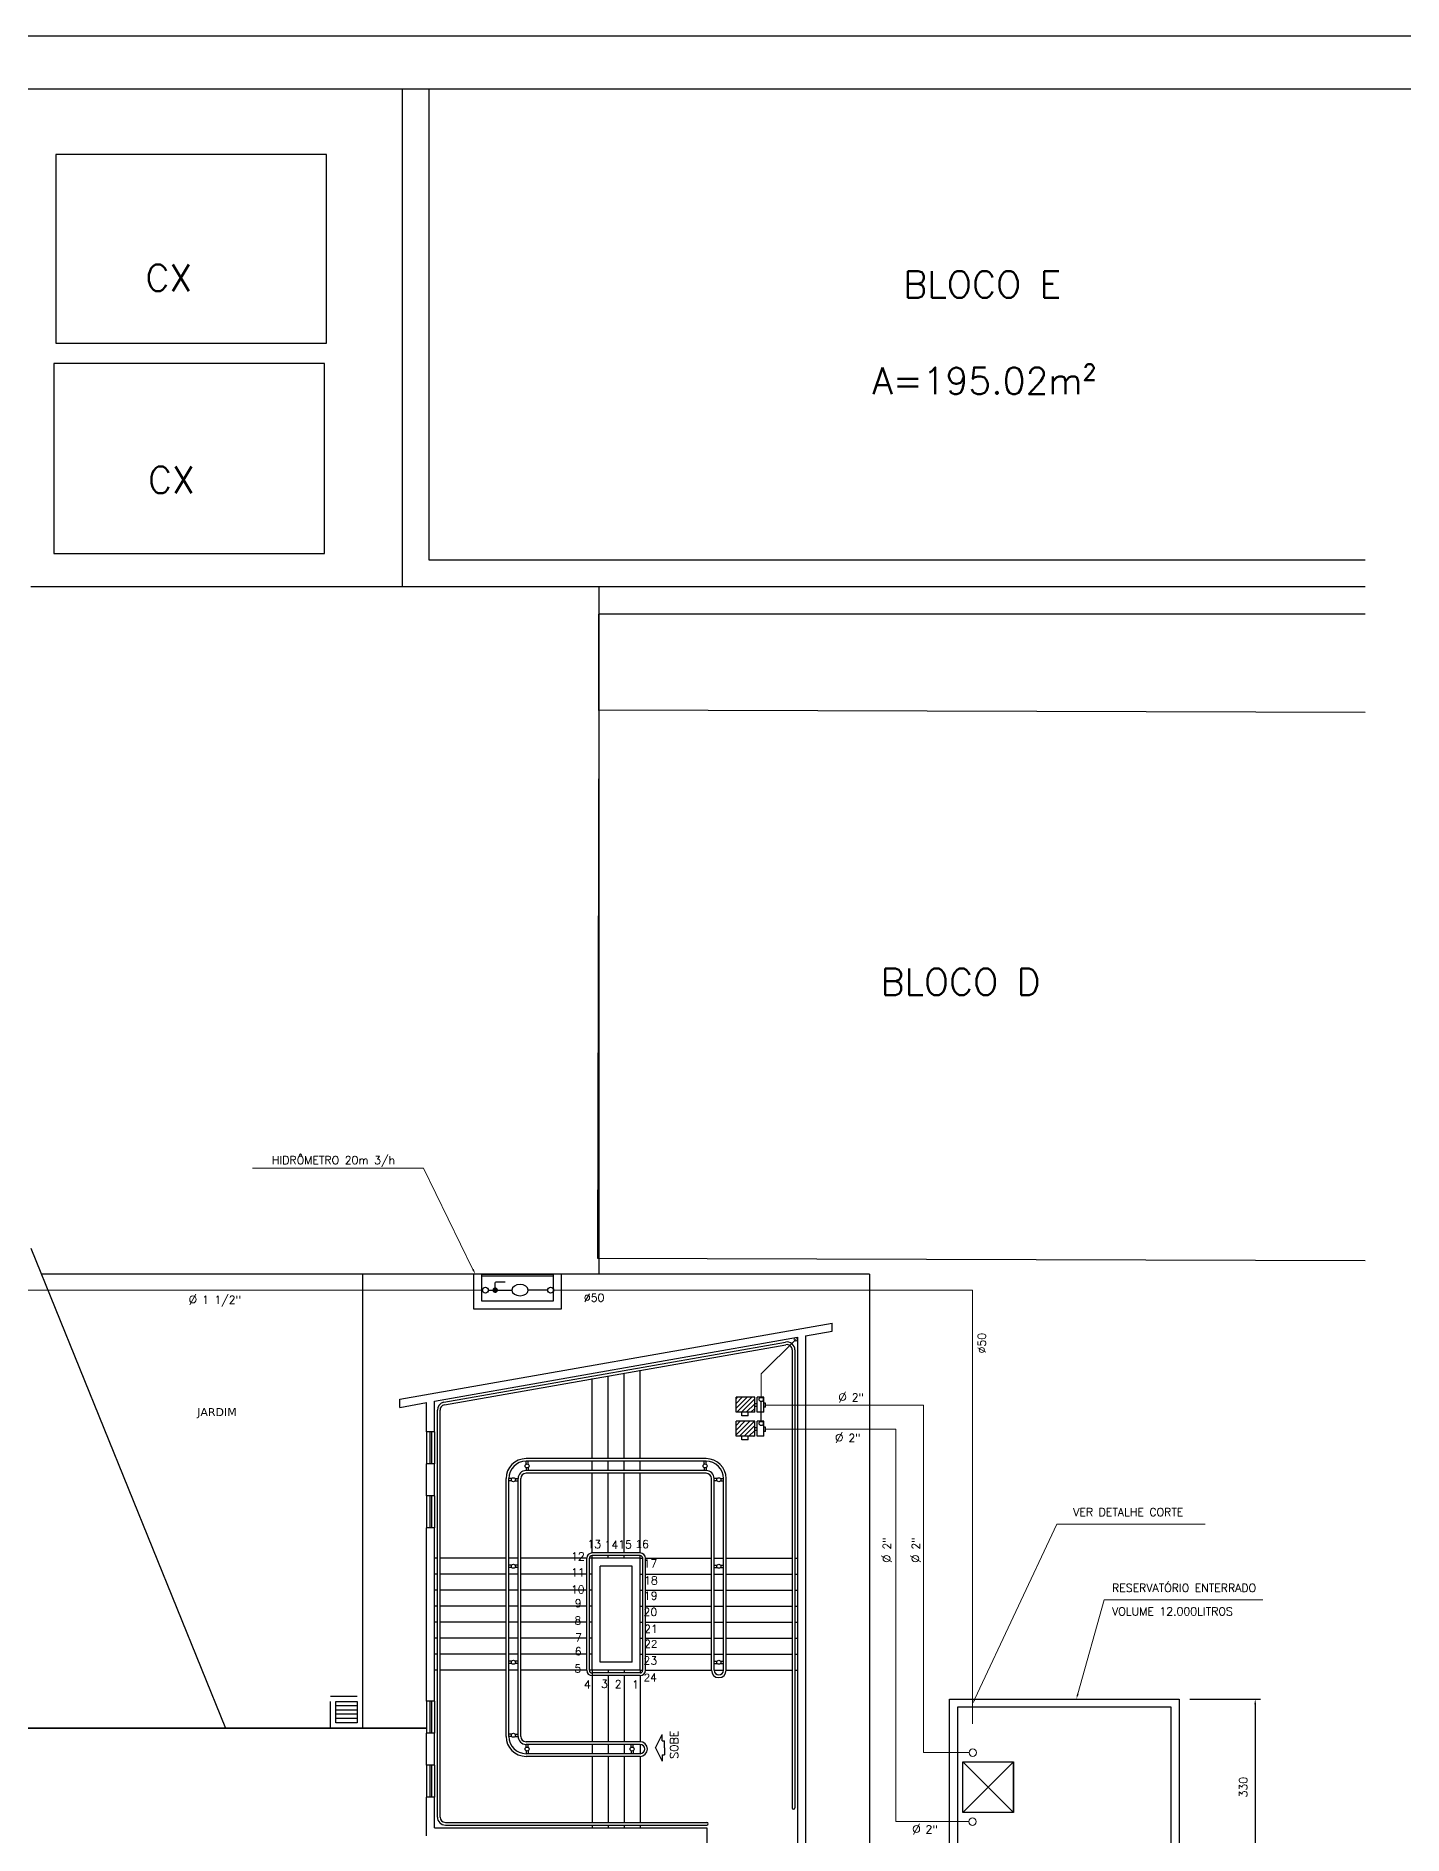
# Model space of a CAD drawing. Header units: millimetres. Extents: x -2485 to 3289, y -257 to 1952.
# Drawn here: x 11.89 to 17.01, y 53.77 to 60.51 of the extents above; entities that cross this region are included whole.
import ezdxf
from ezdxf.enums import TextEntityAlignment as Align

# ---------------------------------------------------------------- set-up
doc = ezdxf.new("R2010")
doc.units = ezdxf.units.MM
doc.header["$LTSCALE"] = 0.3
for name, pattern in [('CONTINUO', [0]), ('HID', [0.37, 0.07, -0.1, 0.03, -0.1, 0.07]), ('T-5CM', [0.1, 0.05, -0.05])]:
    doc.linetypes.add(name, pattern=pattern)
for name, color, linetype in [('AF', 4, 'Continuous'), ('CAIXAS', 3, 'Continuous'), ('PAREDE', 7, 'CONTINUO'), ('PAREDE_CTR25', 7, 'Continuous'), ('TEX', 11, 'Continuous'), ('TEXTO', 3, 'Continuous')]:
    doc.layers.add(name, color=color, linetype=linetype)
for name, color, linetype, lineweight in [('IMPLANTAÇÃO  ÁGUA PLUVIAL', 6, 'HID', 15), ('PROJETO ÁGUA', 140, 'Continuous', 15), ('prumada', 9, 'Continuous', 15)]:
    doc.layers.add(name, color=color, linetype=linetype, lineweight=lineweight)
doc.styles.add('ROMANS', font='romans.shx', dxfattribs={"height": 0.03})
doc.dimstyles.new('20', dxfattribs={"dimtxt": 0.03, "dimasz": 0.02, "dimexe": 0.02, "dimexo": 0.02, "dimgap": 0.03, "dimtad": 1, "dimdec": 3, "dimlfac": 100, "dimdsep": 46, "dimtxsty": 'ROMANS', "dimcen": 0.02, "dimclrd": 11, "dimclre": 11, "dimclrt": 3, "dimadec": 0, "dimazin": 0, "dimtfac": 3.333333, "dimtdec": 3, "dimtix": 1, "dimtmove": 2, "dimatfit": 3, "dimfxl": 0, "dimtolj": 1, "dimarcsym": 0})

# ---------------------------------------------------------------- blocks, each defined once
blk = doc.blocks.new('CP40N')
at = {"layer": 'CAIXAS', "linetype": 'T-5CM'}
for p, q in [((-0.3, -0.3), (-0.3, 0.3)), ((-0.3, 0.3), (0.3, 0.3)), ((0.3, 0.3), (0.3, -0.3)), ((0.3, -0.3), (-0.3, -0.3))]:
    blk.add_line(p, q, dxfattribs=at)
at = {"layer": 'CAIXAS', "color": 9, "linetype": 'Continuous'}
for p, q in [((-0.2, -0.2), (-0.2, 0.2)), ((-0.2, 0.2), (0.2, 0.2)), ((0.2, 0.2), (0.2, -0.2)), ((0.2, -0.2), (-0.2, -0.2))]:
    blk.add_line(p, q, dxfattribs=at)
at = {"layer": 'CAIXAS', "color": 7}
for p, q in [((0.2, 0.12), (-0.2, 0.12)), ((0.2, 0.04), (-0.2, 0.04)), ((0.2, -0.04), (-0.2, -0.04)), ((0.2, -0.12), (-0.2, -0.12))]:
    blk.add_line(p, q, dxfattribs=at)
blk = doc.blocks.new('*D71')
at = {"layer": 'TEX', "color": 11, "lineweight": -2}
for p, q in [((16.2145, 54.275), (16.4799, 54.275)), ((16.4599, 54.255), (16.4599, 53.635)), ((16.2145, 53.615), (16.4799, 53.615))]:
    blk.add_line(p, q, dxfattribs=at)
at = {"layer": 'TEX', "color": 11}
for points in [[(16.4566, 54.255), (16.4633, 54.255), (16.4599, 54.275)], [(16.4566, 53.635), (16.4633, 53.635), (16.4599, 53.615)]]:
    blk.add_solid(points, dxfattribs=at)
at = {"layer": 'TEX', "color": 3, "insert": (16.4149, 53.945), "char_height": 0.03, "attachment_point": 5, "rotation": 90, "style": 'ROMANS'}
blk.add_mtext('\\A1;330', dxfattribs=at)
blk = doc.blocks.new('50')
at = {"layer": 'TEX', "color": 9, "style": 'ROMANS'}
blk.add_text('%%c50', height=0.03, dxfattribs=at).set_placement((0, 0))
blk = doc.blocks.new('D')
at = {"layer": 'TEX', "color": 9, "style": 'ROMANS'}
blk.add_text('%%c', height=0.04, dxfattribs=at).set_placement((0.0018, -0.0037))
at = {"layer": 'TEX', "color": 9, "linetype": 'Continuous', "style": 'ROMANS'}
blk.add_attdef('N', (0.0529, 0), '', height=0.03, dxfattribs=at)

msp = doc.modelspace()

# ---------------------------------------------------------------- hatches: boundary and pattern name
at = {"layer": 'AF'}
h = msp.add_hatch(dxfattribs=at)
h.set_pattern_fill('ANSI31', scale=0.5, style=0)
h.set_pattern_definition([(45, (14.514098, 55.330476), (-0.0088388, 0.0088388), [])])
h.paths.add_polyline_path([(14.514098, 55.406879), (14.514098, 55.350879), (14.584098, 55.350879), (14.584098, 55.406879)])
h = msp.add_hatch(dxfattribs=at)
h.set_pattern_fill('ANSI31', scale=0.5, style=0)
h.set_pattern_definition([(45, (14.514098, 55.336476), (-0.0088388, 0.0088388), [])])
h.paths.add_polyline_path([(14.514904, 55.316879), (14.514098, 55.316073), (14.514098, 55.260879), (14.582647, 55.260879), (14.584098, 55.262329), (14.584098, 55.316879)])

# ---------------------------------------------------------------- linework, layer by layer
at = {"color": 4, "linetype": 'Continuous'}
msp.add_line((0, 60.510518), (22.8, 60.510518), dxfattribs=at)
at = {"color": 12, "linetype": 'Continuous'}
msp.add_line((22.6, 60.310518), (0.5, 60.310518), dxfattribs=at)
at = {"layer": 'AF', "color": 9}
for p, q in [((13.559637, 55.868379), (13.829637, 55.868379)), ((13.559637, 55.861913), (13.829637, 55.861913)), ((14.514098, 55.350879), (14.514098, 55.406879)), ((14.584098, 55.406879), (14.514098, 55.406879)), ((14.584098, 55.350879), (14.584098, 55.406879)), ((14.618363, 55.406879), (14.592629, 55.406879)), ((14.592629, 55.350879), (14.592629, 55.406879)), ((14.618363, 55.350879), (14.618363, 55.406879)), ((14.624098, 55.384691), (14.618363, 55.384691)), ((14.624098, 55.369067), (14.624098, 55.384691)), ((14.584098, 55.350879), (14.514098, 55.350879)), ((14.514098, 55.260879), (14.514098, 55.316879)), ((14.584098, 55.316879), (14.514098, 55.316879)), ((14.514098, 55.316073), (14.514904, 55.316879)), ((14.584098, 55.260879), (14.584098, 55.316879)), ((14.618363, 55.350879), (14.592629, 55.350879)), ((14.618363, 55.316879), (14.592629, 55.316879)), ((14.592629, 55.260879), (14.592629, 55.316879)), ((14.624098, 55.369067), (14.618363, 55.369067)), ((14.618363, 55.260879), (14.618363, 55.316879)), ((14.584098, 55.260879), (14.514098, 55.260879)), ((14.582647, 55.260879), (14.584098, 55.262329)), ((14.618363, 55.260879), (14.592629, 55.260879)), ((14.624098, 55.294691), (14.618363, 55.294691)), ((14.624098, 55.279067), (14.618363, 55.279067)), ((14.624098, 55.279067), (14.624098, 55.294691))]:
    msp.add_line(p, q, dxfattribs=at)
at = {"layer": 'AF'}
for p, q in [((13.585436, 55.808379), (13.674217, 55.808379)), ((13.808367, 55.808379), (13.735363, 55.808379)), ((14.608363, 55.316879), (14.608363, 55.39082))]:
    msp.add_line(p, q, dxfattribs=at)
at = {"layer": 'AF', "color": 1}
for p, q in [((14.592629, 55.381879), (14.584098, 55.381879)), ((14.592629, 55.381879), (14.584098, 55.381879)), ((14.53634, 55.336879), (14.53634, 55.350879)), ((14.559455, 55.336879), (14.53634, 55.336879)), ((14.559455, 55.336879), (14.559455, 55.350879)), ((14.592629, 55.371879), (14.584098, 55.371879)), ((14.53634, 55.246879), (14.53634, 55.260879)), ((14.559455, 55.246879), (14.53634, 55.246879)), ((14.559455, 55.246879), (14.559455, 55.260879)), ((14.592629, 55.291879), (14.584098, 55.291879)), ((14.592629, 55.291879), (14.584098, 55.291879)), ((14.592629, 55.281879), (14.584098, 55.281879))]:
    msp.add_line(p, q, dxfattribs=at)
at = {"layer": 'AF', "color": 13}
msp.add_lwpolyline([(13.559637, 55.868379), (13.559637, 55.768379), (13.829637, 55.768379), (13.829637, 55.868379)], dxfattribs=at)
at = {"layer": 'AF', "color": 3, "const_width": 0.010368}
msp.add_lwpolyline([(13.611528, 55.803195, -1), (13.611528, 55.813563, -1)], format="xyb", close=True, dxfattribs=at)
at = {"layer": 'AF'}
msp.add_lwpolyline([(13.611528, 55.808379), (13.611528, 55.835607, -0.41421356), (13.615528, 55.839607), (13.649348, 55.839607)], format="xyb", dxfattribs=at)
for points in [[(15.31454, 54.275032), (16.17454, 54.275032), (16.17454, 53.615032), (15.31454, 53.615032), (15.31454, 54.275032)], [(15.34454, 54.245032), (15.34454, 53.645032), (16.14454, 53.645032), (16.14454, 54.245032), (15.34454, 54.245032)], [(15.36454, 54.040032), (15.55454, 54.040032), (15.55454, 53.850032), (15.36454, 53.850032), (15.36454, 54.040032), (15.55454, 53.850032), (15.55454, 54.040032)], [(15.55454, 54.040032), (15.36454, 53.850032)]]:
    msp.add_lwpolyline(points, dxfattribs=at)
at = {"layer": 'AF', "color": 4}
for centre in [(13.574511, 55.808379), (13.819292, 55.808379)]:
    msp.add_circle(centre, 0.010925, dxfattribs=at)
at = {"layer": 'AF'}
for centre in [(14.608363, 55.398632), (14.608363, 55.308632)]:
    msp.add_circle(centre, 0.007812, dxfattribs=at)
at = {"layer": 'AF', "color": 13, "extrusion": (0, 0, -1)}
msp.add_ellipse((13.70479, 55.808379), major_axis=(0.030573, 0), ratio=0.68740121, start_param=-1.57079633, end_param=4.71238898, dxfattribs=at)
at = {"layer": 'CAIXAS', "color": 9}
msp.add_lwpolyline([(13.559637, 55.868379), (13.529637, 55.868379), (13.529637, 55.738379), (13.859637, 55.738379), (13.859637, 55.738379), (13.859637, 55.868379), (13.829637, 55.868379)], dxfattribs=at)
at = {"layer": 'PAREDE'}
for p, q in [((11.87054, 55.966107), (12.60004, 54.166107)), ((13.11454, 55.868379), (11.910147, 55.868379)), ((13.11454, 55.868379), (13.11454, 54.166107)), ((15.01454, 55.868379), (13.11454, 55.868379)), ((15.01454, 55.868379), (15.01454, 53.315032)), ((13.25454, 55.399515), (14.87454, 55.685164)), ((14.77454, 55.637069), (14.87454, 55.654702)), ((14.87454, 55.654702), (14.87454, 55.685164)), ((13.38454, 55.391974), (14.74454, 55.631779)), ((13.41933, 55.387955), (14.69933, 55.613653)), ((13.421067, 55.378107), (14.701067, 55.603805)), ((14.72454, 55.584109), (14.72454, 53.867836)), ((14.73454, 55.584109), (14.73454, 53.867836)), ((14.74454, 55.631779), (14.74454, 53.703032)), ((14.77454, 55.637069), (14.77454, 53.673032)), ((13.97454, 55.466457), (13.97454, 55.476611)), ((13.97454, 55.176866), (13.97454, 55.475699)), ((14.03454, 55.477037), (14.03454, 55.487191)), ((14.03454, 55.176866), (14.03454, 55.486278)), ((14.09454, 55.487616), (14.09454, 55.497771)), ((14.09454, 55.176866), (14.09454, 55.496858)), ((14.15454, 55.498196), (14.15454, 55.50835)), ((14.15454, 55.176866), (14.15454, 55.507438)), ((13.25454, 55.369052), (13.25454, 55.399515)), ((13.25454, 55.369052), (13.35454, 55.386685)), ((13.35454, 55.277503), (13.35454, 55.386685)), ((13.38454, 55.277503), (13.38454, 55.391974)), ((13.39454, 53.833032), (13.39454, 55.35841)), ((13.40454, 53.833032), (13.40454, 55.35841)), ((13.38454, 55.277503), (13.35454, 55.277503)), ((13.35454, 55.277503), (13.35454, 55.157503)), ((13.36654, 55.277503), (13.36654, 55.157503)), ((13.37254, 55.277503), (13.37254, 55.157503)), ((13.38454, 55.277503), (13.38454, 55.157503)), ((14.40204, 55.176866), (13.72704, 55.176866)), ((13.35454, 55.037503), (13.35454, 55.157503)), ((13.38454, 55.157503), (13.35454, 55.157503)), ((13.38454, 55.037503), (13.38454, 55.157503)), ((14.40204, 55.166866), (13.72704, 55.166866)), ((13.72704, 55.15571), (13.72704, 55.166866)), ((13.72704, 55.143021), (13.72704, 55.131866)), ((14.40204, 55.131866), (13.72704, 55.131866)), ((14.40204, 55.121866), (13.72704, 55.121866)), ((13.73504, 55.15571), (13.73504, 55.166866)), ((13.73504, 55.143021), (13.73504, 55.131866)), ((13.97454, 55.131866), (13.97454, 55.166866)), ((13.97454, 54.823032), (13.97454, 55.121866)), ((14.03454, 55.131866), (14.03454, 55.166866)), ((14.03454, 54.823032), (14.03454, 55.121866)), ((14.09454, 55.131866), (14.09454, 55.166866)), ((14.09454, 54.823032), (14.09454, 55.121866)), ((14.15454, 55.131866), (14.15454, 55.166866)), ((14.15454, 54.823032), (14.15454, 55.121866)), ((14.39404, 55.15571), (14.39404, 55.166866)), ((14.39404, 55.143021), (14.39404, 55.131866)), ((14.40204, 55.15571), (14.40204, 55.166866)), ((14.40204, 55.143021), (14.40204, 55.131866)), ((13.65204, 54.135532), (13.65204, 55.101866)), ((13.673196, 55.101866), (13.66204, 55.101866)), ((13.66204, 54.135532), (13.66204, 55.101866)), ((13.673196, 55.093866), (13.66204, 55.093866)), ((13.685884, 55.101866), (13.69704, 55.101866)), ((13.685884, 55.093866), (13.69704, 55.093866)), ((13.69704, 54.135532), (13.69704, 55.101866)), ((13.70704, 54.135532), (13.70704, 55.101866)), ((14.42204, 54.383032), (14.42204, 55.101866)), ((14.43204, 54.383032), (14.43204, 55.101866)), ((14.443196, 55.101866), (14.43204, 55.101866)), ((14.443196, 55.093866), (14.43204, 55.093866)), ((14.455884, 55.101866), (14.46704, 55.101866)), ((14.455884, 55.093866), (14.46704, 55.093866)), ((14.46704, 54.383032), (14.46704, 55.101866)), ((14.47704, 54.383032), (14.47704, 55.101866)), ((13.38454, 55.037503), (13.35454, 55.037503)), ((13.35454, 55.037503), (13.35454, 54.917503)), ((13.36654, 55.037503), (13.36654, 54.917503)), ((13.37254, 55.037503), (13.37254, 54.917503)), ((13.38454, 55.037503), (13.38454, 54.917503)), ((13.35454, 54.268032), (13.35454, 54.917503)), ((13.38454, 54.917503), (13.35454, 54.917503)), ((13.38454, 54.268032), (13.38454, 54.917503)), ((13.39454, 54.803032), (13.38454, 54.803032)), ((13.65204, 54.803032), (13.40454, 54.803032)), ((13.67454, 54.803032), (13.66204, 54.803032)), ((13.67454, 54.803032), (13.66204, 54.803032)), ((13.69704, 54.803032), (13.66204, 54.803032)), ((13.673196, 54.777032), (13.66204, 54.777032)), ((13.673196, 54.769032), (13.66204, 54.769032)), ((13.69704, 54.803032), (13.68454, 54.803032)), ((13.69704, 54.803032), (13.68454, 54.803032)), ((13.69704, 54.777032), (13.685884, 54.777032)), ((13.69704, 54.769032), (13.685884, 54.769032)), ((13.95454, 54.803032), (13.70704, 54.803032)), ((13.95454, 54.383032), (13.95454, 54.803032)), ((13.96454, 54.383032), (13.96454, 54.803032)), ((13.97454, 54.803032), (13.96454, 54.803032)), ((13.97454, 54.803032), (13.96454, 54.803032)), ((14.15454, 54.823032), (13.97454, 54.823032)), ((14.15454, 54.813032), (13.97454, 54.813032)), ((13.97454, 54.803032), (13.97454, 54.813032)), ((14.15454, 54.803032), (13.97454, 54.803032)), ((13.97454, 54.383032), (13.97454, 54.803032)), ((14.12454, 54.773032), (14.00454, 54.773032)), ((14.00454, 54.413032), (14.00454, 54.773032)), ((14.03454, 54.803032), (14.03454, 54.813032)), ((14.09454, 54.803032), (14.09454, 54.813032)), ((14.12454, 54.413032), (14.12454, 54.773032)), ((14.15454, 54.803032), (14.15454, 54.813032)), ((14.15454, 54.803032), (14.16454, 54.803032)), ((14.15454, 54.803032), (14.16454, 54.803032)), ((14.15454, 54.383032), (14.15454, 54.803032)), ((14.16454, 54.383032), (14.16454, 54.803032)), ((14.17454, 54.383032), (14.17454, 54.803032)), ((14.17454, 54.803032), (14.42204, 54.803032)), ((14.43204, 54.803032), (14.46704, 54.803032)), ((14.43204, 54.803032), (14.44454, 54.803032)), ((14.43204, 54.777032), (14.443196, 54.777032)), ((14.43204, 54.769032), (14.443196, 54.769032)), ((14.45454, 54.803032), (14.46704, 54.803032)), ((14.455884, 54.777032), (14.46704, 54.777032)), ((14.455884, 54.769032), (14.46704, 54.769032)), ((14.47704, 54.803032), (14.72454, 54.803032)), ((14.73454, 54.803032), (14.74454, 54.803032)), ((13.39454, 54.743032), (13.38454, 54.743032)), ((13.65204, 54.743032), (13.40454, 54.743032)), ((13.67454, 54.743032), (13.66204, 54.743032)), ((13.67454, 54.743032), (13.66204, 54.743032)), ((13.69704, 54.743032), (13.66204, 54.743032)), ((13.69704, 54.743032), (13.68454, 54.743032)), ((13.69704, 54.743032), (13.68454, 54.743032)), ((13.95454, 54.743032), (13.70704, 54.743032)), ((13.97454, 54.743032), (13.96454, 54.743032)), ((13.97454, 54.743032), (13.96454, 54.743032)), ((14.15454, 54.743032), (14.16454, 54.743032)), ((14.15454, 54.743032), (14.16454, 54.743032)), ((14.17454, 54.743032), (14.42204, 54.743032)), ((14.43204, 54.743032), (14.46704, 54.743032)), ((14.43204, 54.743032), (14.44454, 54.743032)), ((14.45454, 54.743032), (14.46704, 54.743032)), ((14.47704, 54.743032), (14.72454, 54.743032)), ((14.73454, 54.743032), (14.74454, 54.743032)), ((13.39454, 54.683032), (13.38454, 54.683032)), ((13.65204, 54.683032), (13.40454, 54.683032)), ((13.67454, 54.683032), (13.66204, 54.683032)), ((13.67454, 54.683032), (13.66204, 54.683032)), ((13.69704, 54.683032), (13.66204, 54.683032)), ((13.69704, 54.683032), (13.68454, 54.683032)), ((13.69704, 54.683032), (13.68454, 54.683032)), ((13.95454, 54.683032), (13.70704, 54.683032)), ((13.97454, 54.683032), (13.96454, 54.683032)), ((14.15454, 54.683032), (14.16454, 54.683032)), ((14.17454, 54.683032), (14.42204, 54.683032)), ((14.43204, 54.683032), (14.46704, 54.683032)), ((14.43204, 54.683032), (14.44454, 54.683032)), ((14.45454, 54.683032), (14.46704, 54.683032)), ((14.47704, 54.683032), (14.72454, 54.683032)), ((14.73454, 54.683032), (14.74454, 54.683032)), ((13.39454, 54.623032), (13.38454, 54.623032)), ((13.65204, 54.623032), (13.40454, 54.623032)), ((13.67454, 54.623032), (13.66204, 54.623032)), ((13.67454, 54.623032), (13.66204, 54.623032)), ((13.69704, 54.623032), (13.66204, 54.623032)), ((13.69704, 54.623032), (13.68454, 54.623032)), ((13.69704, 54.623032), (13.68454, 54.623032)), ((13.95454, 54.623032), (13.70704, 54.623032)), ((13.97454, 54.623032), (13.96454, 54.623032)), ((14.15454, 54.623032), (14.16454, 54.623032)), ((14.17454, 54.623032), (14.42204, 54.623032)), ((14.43204, 54.623032), (14.46704, 54.623032)), ((14.43204, 54.623032), (14.44454, 54.623032)), ((14.45454, 54.623032), (14.46704, 54.623032)), ((14.47704, 54.623032), (14.72454, 54.623032)), ((14.73454, 54.623032), (14.74454, 54.623032)), ((13.39454, 54.563032), (13.38454, 54.563032)), ((13.39454, 54.503032), (13.38454, 54.503032)), ((13.65204, 54.563032), (13.40454, 54.563032)), ((13.65204, 54.503032), (13.40454, 54.503032)), ((13.67454, 54.563032), (13.66204, 54.563032)), ((13.67454, 54.563032), (13.66204, 54.563032)), ((13.69704, 54.563032), (13.66204, 54.563032)), ((13.69704, 54.563032), (13.66204, 54.563032)), ((13.67454, 54.503032), (13.66204, 54.503032)), ((13.67454, 54.503032), (13.66204, 54.503032)), ((13.69704, 54.503032), (13.66204, 54.503032)), ((13.69704, 54.563032), (13.68454, 54.563032)), ((13.69704, 54.563032), (13.68454, 54.563032)), ((13.69704, 54.503032), (13.68454, 54.503032)), ((13.69704, 54.503032), (13.68454, 54.503032)), ((13.95454, 54.563032), (13.70704, 54.563032)), ((13.95454, 54.503032), (13.70704, 54.503032)), ((13.97454, 54.563032), (13.96454, 54.563032)), ((13.97454, 54.503032), (13.96454, 54.503032)), ((13.97454, 54.503032), (13.96454, 54.503032)), ((14.15454, 54.563032), (14.16454, 54.563032)), ((14.15454, 54.563032), (14.16454, 54.563032)), ((14.15454, 54.503032), (14.16454, 54.503032)), ((14.15454, 54.503032), (14.16454, 54.503032)), ((14.17454, 54.563032), (14.42204, 54.563032)), ((14.17454, 54.563032), (14.42204, 54.563032)), ((14.17454, 54.503032), (14.42204, 54.503032)), ((14.43204, 54.563032), (14.46704, 54.563032)), ((14.43204, 54.563032), (14.46704, 54.563032)), ((14.43204, 54.563032), (14.44454, 54.563032)), ((14.43204, 54.563032), (14.44454, 54.563032)), ((14.43204, 54.503032), (14.46704, 54.503032)), ((14.43204, 54.503032), (14.44454, 54.503032)), ((14.45454, 54.563032), (14.46704, 54.563032)), ((14.45454, 54.563032), (14.46704, 54.563032)), ((14.45454, 54.503032), (14.46704, 54.503032)), ((14.47704, 54.563032), (14.72454, 54.563032)), ((14.47704, 54.563032), (14.72454, 54.563032)), ((14.47704, 54.503032), (14.72454, 54.503032)), ((14.73454, 54.563032), (14.74454, 54.563032)), ((14.73454, 54.563032), (14.74454, 54.563032)), ((14.73454, 54.503032), (14.74454, 54.503032)), ((13.39454, 54.443032), (13.38454, 54.443032)), ((13.39454, 54.443032), (13.38454, 54.443032)), ((13.65204, 54.443032), (13.40454, 54.443032)), ((13.67454, 54.443032), (13.66204, 54.443032)), ((13.67454, 54.443032), (13.66204, 54.443032)), ((13.69704, 54.443032), (13.66204, 54.443032)), ((13.69704, 54.443032), (13.68454, 54.443032)), ((13.69704, 54.443032), (13.68454, 54.443032)), ((13.95454, 54.443032), (13.70704, 54.443032)), ((13.97454, 54.443032), (13.96454, 54.443032)), ((13.97454, 54.443032), (13.96454, 54.443032)), ((14.15454, 54.443032), (14.16454, 54.443032)), ((14.15454, 54.443032), (14.16454, 54.443032)), ((14.17454, 54.443032), (14.42204, 54.443032)), ((14.43204, 54.443032), (14.46704, 54.443032)), ((14.43204, 54.443032), (14.44454, 54.443032)), ((14.45454, 54.443032), (14.46704, 54.443032)), ((14.47704, 54.443032), (14.72454, 54.443032)), ((14.73454, 54.443032), (14.74454, 54.443032)), ((13.39454, 54.383032), (13.38454, 54.383032)), ((13.39454, 54.383032), (13.38454, 54.383032)), ((13.65204, 54.383032), (13.40454, 54.383032)), ((13.673196, 54.417032), (13.66204, 54.417032)), ((13.673196, 54.409032), (13.66204, 54.409032)), ((13.67454, 54.383032), (13.66204, 54.383032)), ((13.69704, 54.383032), (13.66204, 54.383032)), ((13.69704, 54.383032), (13.68454, 54.383032)), ((13.69704, 54.417032), (13.685884, 54.417032)), ((13.69704, 54.409032), (13.685884, 54.409032)), ((13.95454, 54.383032), (13.70704, 54.383032)), ((13.97454, 54.383032), (13.96454, 54.383032)), ((14.15454, 54.383032), (13.97454, 54.383032)), ((13.97454, 54.383032), (13.97454, 54.363032)), ((14.15454, 54.373032), (13.97454, 54.373032)), ((14.12454, 54.413032), (14.00454, 54.413032)), ((14.03454, 54.383032), (14.03454, 54.373032)), ((14.09454, 54.383032), (14.09454, 54.373032)), ((14.15454, 54.383032), (14.16454, 54.383032)), ((14.15454, 54.383032), (14.15454, 54.373032)), ((14.17454, 54.383032), (14.42204, 54.383032)), ((14.43204, 54.417032), (14.443196, 54.417032)), ((14.43204, 54.409032), (14.443196, 54.409032)), ((14.43204, 54.383032), (14.44454, 54.383032)), ((14.44454, 54.383032), (14.46704, 54.383032)), ((14.455884, 54.417032), (14.46704, 54.417032)), ((14.455884, 54.409032), (14.46704, 54.409032)), ((14.47704, 54.383032), (14.72454, 54.383032)), ((14.73454, 54.383032), (14.74454, 54.383032)), ((14.15454, 54.363032), (13.97454, 54.363032)), ((13.97454, 54.363032), (13.97454, 54.115532)), ((14.03454, 54.363032), (14.03454, 54.115532)), ((14.09454, 54.363032), (14.09454, 54.115532)), ((14.15454, 54.363032), (14.15454, 54.115532)), ((13.38454, 54.268032), (13.35454, 54.268032)), ((13.35454, 54.268032), (13.35454, 54.148032)), ((13.36654, 54.268032), (13.36654, 54.148032)), ((13.37254, 54.268032), (13.37254, 54.148032)), ((13.38454, 54.268032), (13.38454, 54.148032)), ((9.12154, 54.166107), (13.35454, 54.166107)), ((13.353033, 54.166032), (11.03054, 54.166032)), ((13.353033, 54.166032), (11.03054, 54.166032)), ((13.35454, 54.028032), (13.35454, 54.148032)), ((13.38454, 54.148032), (13.35454, 54.148032)), ((13.38454, 54.028032), (13.38454, 54.148032)), ((13.673196, 54.143532), (13.66204, 54.143532)), ((13.673196, 54.135532), (13.66204, 54.135532)), ((13.685884, 54.143532), (13.69704, 54.143532)), ((13.685884, 54.135532), (13.69704, 54.135532)), ((14.15454, 54.115532), (13.72704, 54.115532)), ((13.72704, 54.094377), (13.72704, 54.105532)), ((14.15454, 54.105532), (13.72704, 54.105532)), ((13.73504, 54.094377), (13.73504, 54.105532)), ((13.97454, 54.105532), (13.97454, 54.070532)), ((13.97454, 54.105532), (13.97454, 54.093032)), ((14.03454, 54.105532), (14.03454, 54.070532)), ((14.03454, 54.105532), (14.03454, 54.093032)), ((14.09454, 54.105532), (14.09454, 54.070532)), ((14.09454, 54.105532), (14.09454, 54.093032)), ((14.12054, 54.094377), (14.12054, 54.105532)), ((14.12854, 54.094377), (14.12854, 54.105532)), ((14.15454, 54.105532), (14.15454, 54.070532)), ((14.15454, 54.105532), (14.15454, 54.093032)), ((14.212703, 54.092547), (14.237636, 54.142412)), ((14.237636, 54.118342), (14.237636, 54.142412)), ((14.237636, 54.118342), (14.246485, 54.118342)), ((14.246485, 54.092547), (14.246485, 54.118342)), ((13.38454, 54.028032), (13.35454, 54.028032)), ((13.35454, 54.028032), (13.35454, 53.908032)), ((13.36654, 54.028032), (13.36654, 53.908032)), ((13.37254, 54.028032), (13.37254, 53.908032)), ((13.38454, 54.028032), (13.38454, 53.908032)), ((13.72704, 54.081688), (13.72704, 54.070532)), ((14.15454, 54.070532), (13.72704, 54.070532)), ((14.15454, 54.060532), (13.72704, 54.060532)), ((13.73504, 54.081688), (13.73504, 54.070532)), ((13.97454, 54.083032), (13.97454, 54.070532)), ((13.97454, 54.060532), (13.97454, 53.813032)), ((14.03454, 54.083032), (14.03454, 54.070532)), ((14.03454, 54.060532), (14.03454, 53.813032)), ((14.09454, 54.083032), (14.09454, 54.070532)), ((14.09454, 54.060532), (14.09454, 53.813032)), ((14.12054, 54.081688), (14.12054, 54.070532)), ((14.12854, 54.081688), (14.12854, 54.070532)), ((14.15454, 54.083032), (14.15454, 54.070532)), ((14.15454, 54.060532), (14.15454, 53.813032)), ((14.212703, 54.092547), (14.237636, 54.042682)), ((14.237636, 54.066751), (14.237636, 54.042682)), ((14.237636, 54.066751), (14.246485, 54.066751)), ((14.246485, 54.092547), (14.246485, 54.066751)), ((13.35454, 53.763032), (13.35454, 53.908032)), ((13.38454, 53.908032), (13.35454, 53.908032)), ((13.38454, 53.793032), (13.38454, 53.908032)), ((13.38454, 53.793032), (14.40454, 53.793032)), ((13.42454, 53.813032), (14.40454, 53.813032)), ((13.42454, 53.803032), (14.40454, 53.803032)), ((13.97454, 53.803032), (13.97454, 53.793032)), ((14.03454, 53.803032), (14.03454, 53.793032)), ((14.09454, 53.803032), (14.09454, 53.793032)), ((14.15454, 53.803032), (14.15454, 53.793032)), ((14.40454, 53.793032), (14.40454, 53.703032))]:
    msp.add_line(p, q, dxfattribs=at)
for centre in [(13.73104, 55.149366), (14.39804, 55.149366), (13.67954, 55.097866), (14.44954, 55.097866), (13.67954, 54.773032), (14.44954, 54.773032), (13.67954, 54.413032), (14.44954, 54.413032), (13.67954, 54.139532), (13.73104, 54.088032), (14.12454, 54.088032)]:
    msp.add_circle(centre, 0.0075, dxfattribs=at)
for centre, radius, start, end in [((14.70454, 55.584109), 0.03, 0, 100), ((14.70454, 55.584109), 0.02, 0, 100), ((13.42454, 55.35841), 0.03, 100, 180), ((13.42454, 55.35841), 0.02, 100, 180), ((13.72704, 55.101866), 0.075, 90, 180), ((14.40204, 55.101866), 0.075, 0, 90), ((13.72704, 55.101866), 0.065, 90, 180), ((13.72704, 55.101866), 0.03, 90, 180), ((13.72704, 55.101866), 0.02, 90, 180), ((14.40204, 55.101866), 0.065, 0, 90), ((14.40204, 55.101866), 0.03, 0, 90), ((14.40204, 55.101866), 0.02, 0, 90), ((13.97454, 54.803032), 0.02, 90, 180), ((13.97454, 54.803032), 0.01, 90, 180), ((14.15454, 54.803032), 0.02, 0, 90), ((14.15454, 54.803032), 0.01, 0, 90), ((13.97454, 54.383032), 0.02, 180, 270), ((13.97454, 54.383032), 0.01, 180, 270), ((14.15454, 54.383032), 0.01, 270, 0), ((14.15454, 54.383032), 0.02, 270, 0), ((14.44954, 54.383032), 0.0275, 180, 0), ((14.44954, 54.383032), 0.0175, 180, 0), ((13.72704, 54.135532), 0.075, 180, 270), ((13.72704, 54.135532), 0.065, 180, 270), ((13.72704, 54.135532), 0.03, 180, 270), ((13.72704, 54.135532), 0.02, 180, 270), ((14.15454, 54.088032), 0.0275, 270, 90), ((14.15454, 54.088032), 0.0175, 270, 90), ((13.42454, 53.833032), 0.03, 180, 270), ((13.42454, 53.833032), 0.02, 180, 270), ((14.72954, 53.867836), 0.005, 180, 0), ((14.40454, 53.808032), 0.005, 270, 90)]:
    msp.add_arc(centre, radius, start, end, dxfattribs=at)
at = {"layer": 'PAREDE_CTR25'}
for p, q in [((13.263409, 58.445878), (13.263409, 60.310518)), ((13.263409, 58.445878), (13.263409, 60.310518)), ((13.363397, 58.545866), (13.363397, 60.310518)), ((16.871935, 58.545866), (13.363397, 58.545866)), ((16.871935, 58.445878), (11.87054, 58.445878)), ((16.871935, 58.445878), (13.263409, 58.445878)), ((13.999943, 58.445878), (13.999943, 55.868379)), ((16.871935, 58.342268), (13.999943, 58.342268)), ((13.999943, 57.981949), (13.999943, 58.342268))]:
    msp.add_line(p, q, dxfattribs=at)
for points in [[(11.964187, 59.358962), (12.978897, 59.358962), (12.978897, 60.066014), (11.964187, 60.066014)], [(12.971703, 59.282918), (11.957415, 59.282918), (11.957415, 58.56964), (12.971703, 58.56964)]]:
    msp.add_lwpolyline(points, close=True, dxfattribs=at)
msp.add_lwpolyline([(16.871935, 57.974329), (13.999944, 57.982311), (13.994234, 55.927938), (16.871935, 55.91994)], dxfattribs=at)
at = {"layer": 'PROJETO ÁGUA', "color": 11}
for p, q in [((13.239051, 56.265262), (12.701896, 56.265262)), ((13.342501, 56.265262), (13.239051, 56.265262)), ((13.528089, 55.88634), (13.342501, 56.265262)), ((15.409337, 54.275722), (15.716055, 54.931158)), ((15.716055, 54.931158), (15.803397, 54.931158)), ((15.803397, 54.931158), (16.271969, 54.931158)), ((15.795066, 54.294299), (15.893338, 54.647214)), ((15.893338, 54.647214), (16.489052, 54.647214))]:
    msp.add_line(p, q, dxfattribs=at)
at = {"layer": 'PROJETO ÁGUA'}
for p, q in [((13.563586, 55.808379), (0.5, 55.808379)), ((13.830216, 55.808379), (15.40086, 55.808379)), ((15.40086, 54.182148), (15.40086, 55.808379)), ((14.737904, 55.623934), (14.608363, 55.494393)), ((14.608363, 55.406444), (14.608363, 55.494393)), ((15.216543, 55.376879), (14.624098, 55.376879)), ((15.216543, 54.074399), (15.216543, 55.376879)), ((15.112515, 55.286879), (14.624098, 55.286879)), ((15.112515, 53.815769), (15.112515, 55.286879)), ((15.387357, 54.074399), (15.216543, 54.074399)), ((15.386379, 53.815769), (15.112515, 53.815769))]:
    msp.add_line(p, q, dxfattribs=at)
for centre in [(15.401322, 54.074399), (15.400344, 53.815769)]:
    msp.add_circle(centre, 0.013965, dxfattribs=at)
at = {"layer": 'PROJETO ÁGUA', "color": 11}
for points in [[(13.531083, 55.887806), (13.525096, 55.884874), (13.536886, 55.868379)], [(15.412356, 54.274309), (15.406318, 54.277135), (15.40086, 54.257607)], [(15.798278, 54.293405), (15.791855, 54.295193), (15.789701, 54.275032)]]:
    msp.add_solid(points, dxfattribs=at)
at = {"layer": 'prumada', "linetype": 'CONTINUO'}
msp.add_circle((14.737904, 55.623934), 0.00645, dxfattribs=at)

# ---------------------------------------------------------------- block references
at = {"layer": 'IMPLANTAÇÃO  ÁGUA PLUVIAL', "xscale": 0.1999999999998181, "yscale": 0.2000000000002728, "zscale": 0.2}
msp.add_blockref('CP40N', (13.05454, 54.226107), dxfattribs=at)
at = {"layer": 'PROJETO ÁGUA'}
for p, values in [((12.459439, 55.757463), {'N': '1 1/2"'}), ((14.894435, 55.391356), {'N': '2"'}), ((14.88209, 55.239185), {'N': '2"'}), ((15.171324, 53.771831), {'N': '2"'})]:
    msp.add_blockref('D', p, dxfattribs=at).add_auto_attribs(values)
msp.add_blockref('50', (13.943481, 55.765206), dxfattribs=at)
at = {"layer": 'PROJETO ÁGUA', "rotation": 90}
msp.add_blockref('50', (15.450272, 55.571068), dxfattribs=at)
for p in [(15.094566, 54.78259), (15.20241, 54.78259)]:
    msp.add_blockref('D', p, dxfattribs=at).add_auto_attribs({'N': '2"'})

# ---------------------------------------------------------------- texts
at = {"layer": 'PROJETO ÁGUA', "color": 3, "char_height": 0.03, "style": 'ROMANS'}
for s, insert, attachment_point in [('HIDRÔMETRO 20m 3/h', (13.236241, 56.270825), 9), ('\\A1;VER DETALHE CORTE', (15.777819, 54.961158), 7), ('\\A1;RESERVATÓRIO ENTERRADO', (15.923338, 54.677214), 7), ('VOLUME 12.000LITROS', (15.923338, 54.589041), 7)]:
    msp.add_mtext(s, dxfattribs=dict(at, insert=insert, attachment_point=attachment_point))
at = {"layer": 'TEXTO', "style": 'ROMANS'}
for p in [(12.300592, 59.554103), (12.310265, 58.795934)]:
    msp.add_text('CX', height=0.1, dxfattribs=at).set_placement(p)
for s, p in [('BLOCO E', (15.437066, 59.579249)), ('A=195.02m²', (15.44476, 59.223878)), ('BLOCO D', (15.355396, 56.964176))]:
    msp.add_text(s, height=0.1, dxfattribs=at).set_placement(p, align=Align.MIDDLE)
at = {"layer": 'TEXTO', "char_height": 0.03, "width": 1, "attachment_point": 5, "style": 'ROMANS'}
for s, insert in [('{\\fVerdana|b0|i0|c0|p34;JARDIM}', (12.568462, 55.347117)), ('13', (13.982762, 54.856195)), ('14', (14.046585, 54.854058)), ('15', (14.098299, 54.854892)), ('{\\fArial|b0|i0|c186|p34;1}6', (14.162762, 54.856195)), ('12', (13.921377, 54.809946)), ('17', (14.192908, 54.784074)), ('11', (13.921377, 54.749946)), ('18', (14.195045, 54.720251)), ('10', (13.92102, 54.686123)), ('9', (13.92268, 54.634409)), ('19', (14.194211, 54.662936)), ('8', (13.921377, 54.569946)), ('20', (14.192908, 54.601833)), ('7', (13.923514, 54.506123)), ('21', (14.195045, 54.538011)), ('6', (13.92268, 54.454409)), ('23', (14.192908, 54.419593)), ('2{\\fArial|b0|i0|c186|p34;2}', (14.194211, 54.481816)), ('5', (13.921377, 54.389946)), ('{\\fArial|b0|i0|c186|p34;2}4', (14.192908, 54.355744)), ('4', (13.956849, 54.32987)), ('3', (14.020672, 54.332006)), ('2', (14.072386, 54.331172)), ('1', (14.136849, 54.32987))]:
    msp.add_mtext(s, dxfattribs=dict(at, insert=insert))
at = {"layer": 'TEXTO', "insert": (14.282202, 54.103998), "char_height": 0.03, "width": 1, "attachment_point": 5, "rotation": 90, "style": 'ROMANS'}
msp.add_mtext('SOBE', dxfattribs=at)

# ---------------------------------------------------------------- dimensions: what is measured, and where the dimension line sits
at = {"layer": 'TEX'}
dim = msp.add_linear_dim(base=(16.459942, 53.615032), p1=(16.19454, 54.275032), p2=(16.19454, 53.615032), angle=90, text='330', dimstyle='20', dxfattribs=at)
dim.commit()
dim.dimension.update_dxf_attribs({"geometry": '*D71', "text_midpoint": (16.414942, 53.945032)})

doc.saveas('drawing.dxf')
